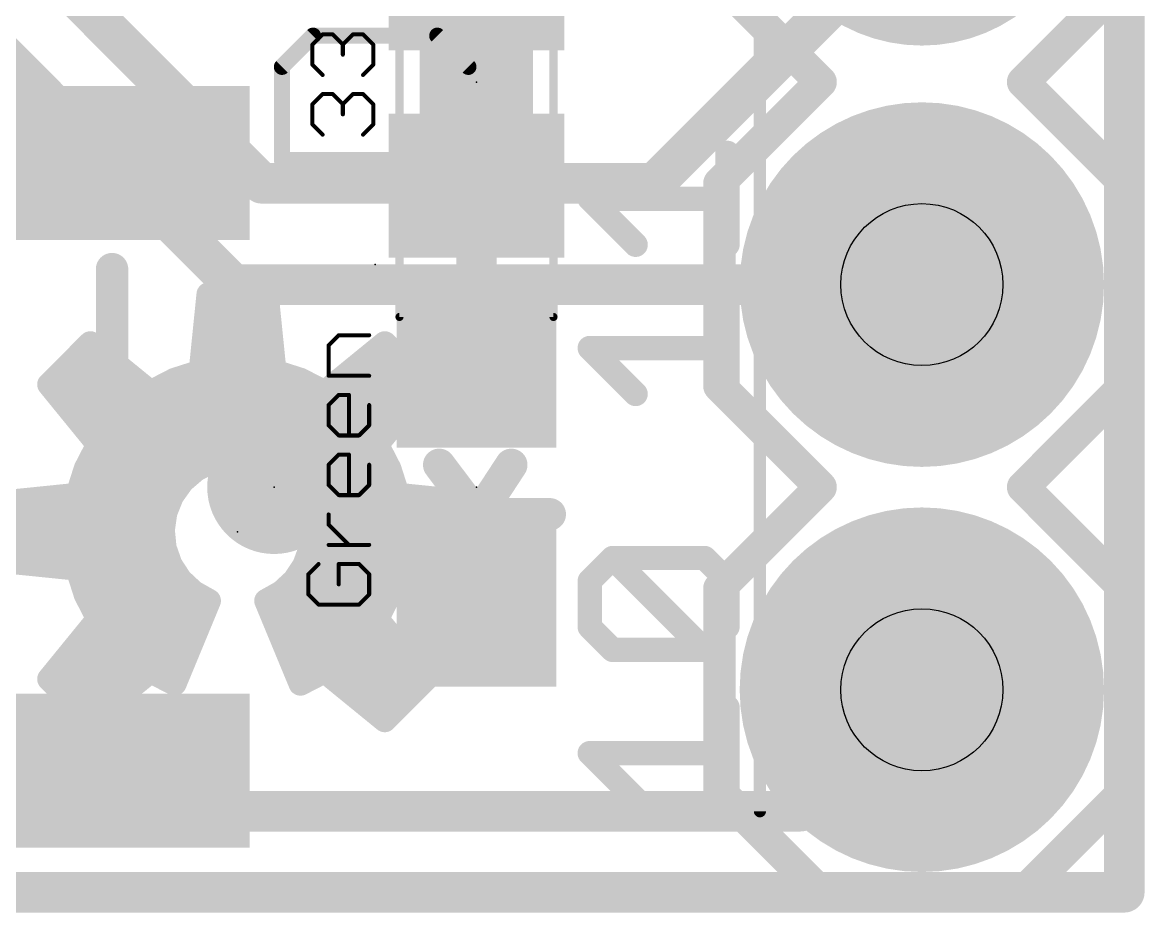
# Model space of a CAD drawing. Extents: x -32 to 75, y -15 to 35.
# Drawn here: x 10.87 to 17.91, y -0.13 to 5.45 of the extents above; entities that cross this region are included whole.
import ezdxf

# ---------------------------------------------------------------- set-up
doc = ezdxf.new("R2010")
doc.units = 0
for name, color, linetype in [('1', 12, 'CONTINUOUS'), ('16', 132, 'CONTINUOUS'), ('17', 110, 'CONTINUOUS'), ('20', 53, 'CONTINUOUS'), ('21', 41, 'CONTINUOUS'), ('22', 40, 'CONTINUOUS'), ('23', 53, 'CONTINUOUS'), ('24', 53, 'CONTINUOUS'), ('25', 253, 'CONTINUOUS'), ('27', 253, 'CONTINUOUS'), ('29', 253, 'CONTINUOUS'), ('30', 253, 'CONTINUOUS'), ('31', 253, 'CONTINUOUS'), ('35', 253, 'CONTINUOUS'), ('39', 12, 'CONTINUOUS'), ('44', 253, 'CONTINUOUS'), ('51', 53, 'CONTINUOUS'), ('52', 253, 'CONTINUOUS')]:
    doc.layers.add(name, color=color, linetype=linetype)

# ---------------------------------------------------------------- blocks, each defined once
blk = doc.blocks.new('RECT')
blk.add_solid([(-0.5, -0.5), (0.5, -0.5), (-0.5, 0.5), (0.5, 0.5)])
blk = doc.blocks.new('ROUNDP')
at = {"const_width": 0.5}
blk.add_lwpolyline([(0, -0.25, 1), (0, 0.25, 1), (0, -0.25)], format="xyb", dxfattribs=at)
blk = doc.blocks.new('PIE')
at = {"const_width": 0.5}
blk.add_lwpolyline([(0, -0.25, 1), (0, 0.25, 1), (0, -0.25)], format="xyb", dxfattribs=at)

msp = doc.modelspace()

# ---------------------------------------------------------------- linework, layer by layer
at = {"layer": '1', "const_width": 0.254}
for points in [[(17.78, 33.02), (17.78, 0)], [(8.89, 4.572), (11.43, 4.572)], [(13.716, 3.29), (13.716, 4.43)], [(17.78, 0), (0, 0)]]:
    msp.add_lwpolyline(points, dxfattribs=at)
at = {"layer": '1', "const_width": 0.127}
for points in [[(11.43, 4.5085, 1), (11.43, 4.6355)], [(13.7795, 4.43, 1), (13.6525, 4.43)], [(13.6525, 3.29, 1), (13.7795, 3.29)], [(17.78, -0.0635, 1), (17.78, 0.0635)], [(17.7165, 0, 1), (17.8435, 0)]]:
    msp.add_lwpolyline(points, format="xyb", dxfattribs=at)
at = {"layer": '16', "const_width": 0.254}
for points in [[(17.78, 33.02), (17.78, 0)], [(14.8336, 4.445), (16.51, 6.1214)], [(12.3698, 4.445), (10.922, 5.8928)], [(10.4394, 5.5626), (12.192, 3.81)], [(12.3698, 4.445), (14.8336, 4.445)], [(12.192, 3.81), (16.51, 3.81)], [(15.748, 0.508), (16.51, 1.27)], [(4.826, 0.508), (15.748, 0.508)], [(17.78, 0), (0, 0)]]:
    msp.add_lwpolyline(points, dxfattribs=at)
at = {"layer": '16', "const_width": 0.127}
for points in [[(12.3698, 4.5085, 1), (12.3698, 4.3815)], [(12.3249, 4.4001, 1), (12.4147, 4.4899)], [(14.7887, 4.4899, 1), (14.8785, 4.4001)], [(14.8336, 4.3815, 1), (14.8336, 4.5085)], [(12.192, 3.8735, 1), (12.192, 3.7465)], [(12.1471, 3.7651, 1), (12.2369, 3.8549)], [(16.51, 3.7465, 1), (16.51, 3.8735)], [(16.5549, 1.2251, 1), (16.4651, 1.3149)], [(15.748, 0.4445, 1), (15.748, 0.5715)], [(15.7031, 0.5529, 1), (15.7929, 0.4631)], [(17.78, -0.0635, 1), (17.78, 0.0635)], [(17.7165, 0, 1), (17.8435, 0)]]:
    msp.add_lwpolyline(points, format="xyb", dxfattribs=at)
at = {"layer": '20', "const_width": 0.2032}
for points in [[(17.78, 0), (17.78, 33.02)], [(0, 0), (17.78, 0)]]:
    msp.add_lwpolyline(points, dxfattribs=at)
at = {"layer": '20', "const_width": 0.1016}
for points in [[(17.78, -0.0508, 1), (17.78, 0.0508)], [(17.7292, 0, 1), (17.8308, 0)]]:
    msp.add_lwpolyline(points, format="xyb", dxfattribs=at)
at = {"layer": '21'}
for points, const_width in [([(16.51, 2.794, 1), (16.51, 4.826, 1), (16.51, 2.794)], 0.254), ([(15.3289, 4.6359, 1), (15.2527, 4.6359)], 0.0762), ([(14.4534, 4.3748, 1), (14.3995, 4.3209)], 0.0762), ([(14.4265, 4.3859, 1), (14.4265, 4.3097)], 0.0762), ([(15.2908, 4.3097, 1), (15.2908, 4.3859)], 0.0762), ([(14.6876, 4.0328, 1), (14.7415, 4.0867)], 0.0762), ([(15.2527, 4.0597, 1), (15.3289, 4.0597)], 0.0762), ([(11.4808, 3.907, 1), (11.3792, 3.907)], 0.1016), ([(15.3289, 3.7004, 1), (15.2527, 3.7004)], 0.0762), ([(14.4534, 3.4393, 1), (14.3995, 3.3854)], 0.0762), ([(14.4265, 3.4504, 1), (14.4265, 3.3742)], 0.0762), ([(15.2908, 3.3742, 1), (15.2908, 3.4504)], 0.0762), ([(14.6876, 3.0973, 1), (14.7415, 3.1511)], 0.0762), ([(15.2527, 3.1242, 1), (15.3289, 3.1242)], 0.0762), ([(13.5228, 2.7106, 1), (13.4416, 2.6494)], 0.1016), ([(13.9769, 2.6522, 1), (13.8919, 2.7078)], 0.1016), ([(13.256, 2.4208, 1), (13.256, 2.3192)], 0.1016), ([(13.716, 2.4208, 1), (13.716, 2.3192)], 0.1016), ([(13.6989, 2.4132, 1), (13.7839, 2.3576)], 0.1016), ([(13.716, 2.3192, 1), (13.716, 2.4208)], 0.1016), ([(14.176, 2.3192, 1), (14.176, 2.4208)], 0.1016), ([(13.6754, 2.3394, 1), (13.7566, 2.4006)], 0.1016), ([(16.51, 0.254, 1), (16.51, 2.286, 1), (16.51, 0.254)], 0.254), ([(14.5975, 2.1229, 1), (14.5436, 2.069)], 0.0762), ([(14.5705, 2.134, 1), (14.5705, 2.0578)], 0.0762), ([(14.5975, 2.069, 1), (14.5436, 2.1229)], 0.0762), ([(15.1737, 2.1229, 1), (15.1198, 2.069)], 0.0762), ([(15.1467, 2.0578, 1), (15.1467, 2.134)], 0.0762), ([(14.3995, 1.9788, 1), (14.4534, 1.9249)], 0.0762), ([(14.4646, 1.9519, 1), (14.3884, 1.9519)], 0.0762), ([(15.3289, 1.9519, 1), (15.2527, 1.9519)], 0.0762), ([(15.2639, 1.9249, 1), (15.3177, 1.9788)], 0.0762), ([(14.4534, 1.6907, 1), (14.3995, 1.6368)], 0.0762), ([(14.3884, 1.6638, 1), (14.4646, 1.6638)], 0.0762), ([(15.2527, 1.6638, 1), (15.3289, 1.6638)], 0.0762), ([(15.3177, 1.6368, 1), (15.2639, 1.6907)], 0.0762), ([(14.5705, 1.5578, 1), (14.5705, 1.4816)], 0.0762), ([(14.5436, 1.4928, 1), (14.5975, 1.5467)], 0.0762), ([(15.1198, 1.5467, 1), (15.1737, 1.4928)], 0.0762), ([(15.1198, 1.4928, 1), (15.1737, 1.5467)], 0.0762), ([(15.1467, 1.4816, 1), (15.1467, 1.5578)], 0.0762), ([(11.3792, 1.397, 1), (11.4808, 1.397)], 0.1016), ([(15.3289, 1.1604, 1), (15.2527, 1.1604)], 0.0762), ([(14.4534, 0.8993, 1), (14.3995, 0.8454)], 0.0762), ([(14.4265, 0.9104, 1), (14.4265, 0.8342)], 0.0762), ([(15.2908, 0.8342, 1), (15.2908, 0.9104)], 0.0762), ([(14.6876, 0.5573, 1), (14.7415, 0.6111)], 0.0762), ([(15.2527, 0.5842, 1), (15.3289, 0.5842)], 0.0762)]:
    msp.add_lwpolyline(points, format="xyb", dxfattribs=dict(at, const_width=const_width))
for points, const_width in [([(15.2908, 4.0597), (15.2908, 4.6359)], 0.1524), ([(14.7146, 4.0597), (14.4265, 4.3478)], 0.1524), ([(14.4265, 4.3478), (15.2908, 4.3478)], 0.1524), ([(11.43, 3.907), (11.43, 1.397)], 0.2032), ([(15.2908, 3.1242), (15.2908, 3.7004)], 0.1524), ([(14.7146, 3.1242), (14.4265, 3.4123)], 0.1524), ([(14.4265, 3.4123), (15.2908, 3.4123)], 0.1524), ([(13.716, 2.37), (13.4822, 2.68)], 0.2032), ([(13.7414, 2.3854), (13.9344, 2.68)], 0.2032), ([(13.256, 2.37), (13.716, 2.37)], 0.2032), ([(14.176, 2.37), (13.716, 2.37)], 0.2032), ([(14.4265, 1.9519), (14.5705, 2.0959)], 0.1524), ([(14.5705, 2.0959), (15.1467, 2.0959)], 0.1524), ([(15.1467, 1.5197), (14.5705, 2.0959)], 0.1524), ([(15.1467, 2.0959), (15.2908, 1.9519)], 0.1524), ([(14.4265, 1.6638), (14.4265, 1.9519)], 0.1524), ([(15.2908, 1.9519), (15.2908, 1.6638)], 0.1524), ([(14.5705, 1.5197), (14.4265, 1.6638)], 0.1524), ([(15.2908, 1.6638), (15.1467, 1.5197)], 0.1524), ([(15.1467, 1.5197), (14.5705, 1.5197)], 0.1524), ([(15.2908, 0.5842), (15.2908, 1.1604)], 0.1524), ([(14.7146, 0.5842), (14.4265, 0.8723)], 0.1524), ([(14.4265, 0.8723), (15.2908, 0.8723)], 0.1524)]:
    msp.add_lwpolyline(points, dxfattribs=dict(at, const_width=const_width))
at = {"layer": '22'}
for points, const_width in [([(15.24, 5.715), (15.875, 5.08)], 0.2032), ([(17.145, 5.08), (17.78, 5.715)], 0.2032), ([(15.24, 4.445), (15.875, 5.08)], 0.2032), ([(17.145, 5.08), (17.78, 4.445)], 0.2032), ([(15.24, 4.445), (15.24, 3.175)], 0.2032), ([(17.78, 3.175), (17.78, 4.445)], 0.2032), ([(11.9854, 3.2655), (12.0346, 3.7494)], 0.15), ([(12.0346, 3.7494), (12.4002, 3.7494)], 0.15), ([(12.4002, 3.7494), (12.4494, 3.2655)], 0.15), ([(12.0194, 3.6), (12.4154, 3.6)], 0.15), ([(12.0042, 3.45), (12.4306, 3.45)], 0.15), ([(11.0354, 3.1841), (11.2939, 3.4426)], 0.15), ([(11.2939, 3.4426), (11.6709, 3.1352)], 0.15), ([(12.7639, 3.1352), (13.1409, 3.4426)], 0.15), ([(13.1409, 3.4426), (13.3994, 3.1841)], 0.15), ([(11.1513, 3.3), (11.4688, 3.3)], 0.15), ([(11.8227, 3.2134), (11.9854, 3.2655)], 0.15), ([(11.9889, 3.3), (12.4459, 3.3)], 0.15), ([(12.4494, 3.2655), (12.6121, 3.2134)], 0.15), ([(12.966, 3.3), (13.2835, 3.3)], 0.15), ([(11.3428, 2.8071), (11.0354, 3.1841)], 0.15), ([(11.6709, 3.1352), (11.8227, 3.2134)], 0.15), ([(12.6121, 3.2134), (12.7639, 3.1352)], 0.15), ([(13.3994, 3.1841), (13.092, 2.8071)], 0.15), ([(15.24, 3.175), (15.875, 2.54)], 0.2032), ([(17.145, 2.54), (17.78, 3.175)], 0.2032), ([(11.0632, 3.15), (11.6527, 3.15)], 0.15), ([(11.6996, 3.15), (12.7352, 3.15)], 0.15), ([(12.782, 3.15), (13.3716, 3.15)], 0.15), ([(11.1855, 3), (13.2493, 3)], 0.15), ([(11.3078, 2.85), (13.127, 2.85)], 0.15), ([(11.2646, 2.6553), (11.3428, 2.8071)], 0.15), ([(13.092, 2.8071), (13.1702, 2.6553)], 0.15), ([(11.2876, 2.7), (12.0553, 2.7)], 0.15), ([(12.0572, 2.701), (11.9571, 2.6502)], 0.15), ([(12.1664, 2.7264), (12.0572, 2.701)], 0.15), ([(12.2786, 2.7252), (12.1664, 2.7264)], 0.15), ([(12.3873, 2.6974), (12.2786, 2.7252)], 0.15), ([(12.3771, 2.7), (13.1472, 2.7)], 0.15), ([(12.4863, 2.6445), (12.3873, 2.6974)], 0.15), ([(11.2125, 2.4926), (11.2646, 2.6553)], 0.15), ([(11.9571, 2.6502), (11.8719, 2.5772)], 0.15), ([(12.5698, 2.5696), (12.4863, 2.6445)], 0.15), ([(13.1702, 2.6553), (13.2223, 2.4926)], 0.15), ([(11.2309, 2.55), (11.8524, 2.55)], 0.15), ([(11.8719, 2.5772), (11.8066, 2.486)], 0.15), ([(12.6332, 2.477), (12.5698, 2.5696)], 0.15), ([(12.5833, 2.55), (13.2039, 2.55)], 0.15), ([(15.24, 1.905), (15.875, 2.54)], 0.2032), ([(17.145, 2.54), (17.78, 1.905)], 0.2032), ([(10.7286, 2.4434), (11.2125, 2.4926)], 0.15), ([(11.8066, 2.486), (11.7647, 2.3819)], 0.15), ([(12.6727, 2.372), (12.6332, 2.477)], 0.15), ([(13.2223, 2.4926), (13.7062, 2.4434)], 0.15), ([(10.7286, 2.4), (11.772, 2.4)], 0.15), ([(12.6622, 2.4), (13.7062, 2.4)], 0.15), ([(13.7062, 2.4434), (13.7062, 2.0778)], 0.15), ([(11.7647, 2.3819), (11.7489, 2.2708)], 0.15), ([(12.6862, 2.2606), (12.6727, 2.372)], 0.15), ([(10.7286, 2.25), (11.7509, 2.25)], 0.15), ([(11.7489, 2.2708), (11.7599, 2.1591)], 0.15), ([(12.6733, 2.1512), (12.6862, 2.2606)], 0.15), ([(12.6849, 2.25), (13.7062, 2.25)], 0.15), ([(11.7599, 2.1591), (11.7971, 2.0533)], 0.15), ([(12.6351, 2.0478), (12.6733, 2.1512)], 0.15), ([(10.7286, 2.1), (11.7806, 2.1)], 0.15), ([(11.2125, 2.0286), (10.7286, 2.0778)], 0.15), ([(11.7971, 2.0533), (11.8584, 1.9593)], 0.15), ([(12.5739, 1.9561), (12.6351, 2.0478)], 0.15), ([(12.6544, 2.1), (13.7062, 2.1)], 0.15), ([(13.7062, 2.0778), (13.2223, 2.0286)], 0.15), ([(11.2646, 1.8659), (11.2125, 2.0286)], 0.15), ([(13.2223, 2.0286), (13.1702, 1.8659)], 0.15), ([(11.2377, 1.95), (11.8683, 1.95)], 0.15), ([(11.8584, 1.9593), (11.9402, 1.8826)], 0.15), ([(12.493, 1.8813), (12.5739, 1.9561)], 0.15), ([(12.5672, 1.95), (13.1971, 1.95)], 0.15), ([(15.24, 1.905), (15.24, 0.635)], 0.2032), ([(17.78, 0.635), (17.78, 1.905)], 0.2032), ([(11.3428, 1.7141), (11.2646, 1.8659)], 0.15), ([(12.038, 1.8275), (11.8227, 1.3078)], 0.15), ([(11.9402, 1.8826), (12.038, 1.8275)], 0.15), ([(12.3968, 1.8275), (12.493, 1.8813)], 0.15), ([(12.6121, 1.3078), (12.3968, 1.8275)], 0.15), ([(13.1702, 1.8659), (13.092, 1.7141)], 0.15), ([(11.2986, 1.8), (12.0266, 1.8)], 0.15), ([(12.4082, 1.8), (13.1363, 1.8)], 0.15), ([(11.0354, 1.3371), (11.3428, 1.7141)], 0.15), ([(13.092, 1.7141), (13.3994, 1.3371)], 0.15), ([(11.2905, 1.65), (11.9645, 1.65)], 0.15), ([(12.4703, 1.65), (13.1443, 1.65)], 0.15), ([(11.1682, 1.5), (11.9023, 1.5)], 0.15), ([(12.5325, 1.5), (13.2666, 1.5)], 0.15), ([(11.2939, 1.0786), (11.0354, 1.3371)], 0.15), ([(11.0459, 1.35), (11.6268, 1.35)], 0.15), ([(11.6709, 1.386), (11.2939, 1.0786)], 0.15), ([(11.8227, 1.3078), (11.6709, 1.386)], 0.15), ([(11.7408, 1.35), (11.8402, 1.35)], 0.15), ([(12.5946, 1.35), (12.694, 1.35)], 0.15), ([(12.7639, 1.386), (12.6121, 1.3078)], 0.15), ([(13.1409, 1.0786), (12.7639, 1.386)], 0.15), ([(12.8081, 1.35), (13.3889, 1.35)], 0.15), ([(13.3994, 1.3371), (13.1409, 1.0786)], 0.15), ([(11.1725, 1.2), (11.4428, 1.2)], 0.15), ([(12.992, 1.2), (13.2623, 1.2)], 0.15), ([(15.24, 0.635), (15.875, 0)], 0.2032), ([(17.145, 0), (17.78, 0.635)], 0.2032), ([(15.875, 0), (17.145, 0)], 0.2032)]:
    msp.add_lwpolyline(points, dxfattribs=dict(at, const_width=const_width))
for points, const_width in [([(15.9109, 5.0441, 1), (15.8391, 5.1159)], 0.1016), ([(15.8391, 5.0441, 1), (15.9109, 5.1159)], 0.1016), ([(17.1809, 5.1159, 1), (17.1091, 5.0441)], 0.1016), ([(17.1091, 5.1159, 1), (17.1809, 5.0441)], 0.1016), ([(15.2908, 4.445, 1), (15.1892, 4.445)], 0.1016), ([(15.2041, 4.4809, 1), (15.2759, 4.4091)], 0.1016), ([(17.8308, 4.445, 1), (17.7292, 4.445)], 0.1016), ([(17.7441, 4.4091, 1), (17.8159, 4.4809)], 0.1016), ([(12.0346, 3.7869, 1), (12.0346, 3.7119)], 0.075), ([(12.0719, 3.7456, 1), (11.9973, 3.7532)], 0.075), ([(12.4375, 3.7532, 1), (12.3629, 3.7456)], 0.075), ([(12.4002, 3.7119, 1), (12.4002, 3.7869)], 0.075), ([(12.0194, 3.6375, 1), (12.0194, 3.5625)], 0.075), ([(12.4154, 3.5625, 1), (12.4154, 3.6375)], 0.075), ([(12.0042, 3.4875, 1), (12.0042, 3.4125)], 0.075), ([(12.4306, 3.4125, 1), (12.4306, 3.4875)], 0.075), ([(11.3176, 3.4717, 1), (11.2702, 3.4135)], 0.075), ([(11.3204, 3.4161, 1), (11.2674, 3.4691)], 0.075), ([(13.1674, 3.4691, 1), (13.1144, 3.4161)], 0.075), ([(13.1646, 3.4135, 1), (13.1172, 3.4717)], 0.075), ([(11.1513, 3.3375, 1), (11.1513, 3.2625)], 0.075), ([(11.4688, 3.2625, 1), (11.4688, 3.3375)], 0.075), ([(11.9889, 3.3375, 1), (11.9889, 3.2625)], 0.075), ([(11.9968, 3.2298, 1), (11.974, 3.3012)], 0.075), ([(12.4608, 3.3012, 1), (12.438, 3.2298)], 0.075), ([(12.4459, 3.2625, 1), (12.4459, 3.3375)], 0.075), ([(12.966, 3.3375, 1), (12.966, 3.2625)], 0.075), ([(13.2835, 3.2625, 1), (13.2835, 3.3375)], 0.075), ([(11.0645, 3.2078, 1), (11.0063, 3.1604)], 0.075), ([(11.0089, 3.2106, 1), (11.0619, 3.1576)], 0.075), ([(11.8113, 3.2491, 1), (11.8342, 3.1777)], 0.075), ([(11.8399, 3.1801, 1), (11.8056, 3.2468)], 0.075), ([(11.9481, 3.2693, 1), (12.0227, 3.2617)], 0.075), ([(12.4121, 3.2617, 1), (12.4867, 3.2693)], 0.075), ([(12.6292, 3.2468, 1), (12.5949, 3.1801)], 0.075), ([(12.6006, 3.1777, 1), (12.6235, 3.2491)], 0.075), ([(13.4285, 3.1604, 1), (13.3703, 3.2078)], 0.075), ([(13.3729, 3.1576, 1), (13.4259, 3.2106)], 0.075), ([(15.2759, 3.2109, 1), (15.2041, 3.1391)], 0.1016), ([(17.8159, 3.1391, 1), (17.7441, 3.2109)], 0.1016), ([(11.0632, 3.1875, 1), (11.0632, 3.1125)], 0.075), ([(11.6537, 3.1685, 1), (11.6881, 3.1019)], 0.075), ([(11.6472, 3.1061, 1), (11.6946, 3.1643)], 0.075), ([(11.6527, 3.1125, 1), (11.6527, 3.1875)], 0.075), ([(11.6996, 3.1875, 1), (11.6996, 3.1125)], 0.075), ([(12.7402, 3.1643, 1), (12.7876, 3.1061)], 0.075), ([(12.7352, 3.1125, 1), (12.7352, 3.1875)], 0.075), ([(12.782, 3.1875, 1), (12.782, 3.1125)], 0.075), ([(12.7467, 3.1019, 1), (12.7811, 3.1685)], 0.075), ([(13.3716, 3.1125, 1), (13.3716, 3.1875)], 0.075), ([(15.1892, 3.175, 1), (15.2908, 3.175)], 0.1016), ([(17.7292, 3.175, 1), (17.8308, 3.175)], 0.1016), ([(11.1855, 3.0375, 1), (11.1855, 2.9625)], 0.075), ([(13.2493, 2.9625, 1), (13.2493, 3.0375)], 0.075), ([(11.3078, 2.8875, 1), (11.3078, 2.8125)], 0.075), ([(13.127, 2.8125, 1), (13.127, 2.8875)], 0.075), ([(11.3761, 2.7899, 1), (11.3095, 2.8243)], 0.075), ([(11.3137, 2.7834, 1), (11.3719, 2.8308)], 0.075), ([(13.1253, 2.8243, 1), (13.0587, 2.7899)], 0.075), ([(13.0629, 2.8308, 1), (13.1211, 2.7834)], 0.075), ([(11.2876, 2.7375, 1), (11.2876, 2.6625)], 0.075), ([(12.0486, 2.7375, 1), (12.0657, 2.6644)], 0.075), ([(12.0741, 2.6675, 1), (12.0402, 2.7344)], 0.075), ([(12.0553, 2.6625, 1), (12.0553, 2.7375)], 0.075), ([(12.1668, 2.7639, 1), (12.166, 2.6889)], 0.075), ([(12.1749, 2.6899, 1), (12.1579, 2.763)], 0.075), ([(12.2879, 2.7615, 1), (12.2693, 2.6889)], 0.075), ([(12.2782, 2.6877, 1), (12.279, 2.7627)], 0.075), ([(12.3771, 2.7375, 1), (12.3771, 2.6625)], 0.075), ([(12.405, 2.7304, 1), (12.3696, 2.6643)], 0.075), ([(12.378, 2.661, 1), (12.3966, 2.7337)], 0.075), ([(13.1472, 2.6625, 1), (13.1472, 2.7375)], 0.075), ([(11.2312, 2.6724, 1), (11.2979, 2.6381)], 0.075), ([(11.3003, 2.6438, 1), (11.2289, 2.6667)], 0.075), ([(11.9401, 2.6837, 1), (11.974, 2.6168)], 0.075), ([(11.9815, 2.6218, 1), (11.9327, 2.6787)], 0.075), ([(12.5113, 2.6724, 1), (12.4613, 2.6166)], 0.075), ([(12.4686, 2.6114, 1), (12.504, 2.6776)], 0.075), ([(13.2059, 2.6667, 1), (13.1345, 2.6438)], 0.075), ([(13.1369, 2.6381, 1), (13.2036, 2.6724)], 0.075), ([(11.2309, 2.5875, 1), (11.2309, 2.5125)], 0.075), ([(11.8475, 2.6056, 1), (11.8963, 2.5487)], 0.075), ([(11.9024, 2.5553, 1), (11.8414, 2.599)], 0.075), ([(11.8524, 2.5125, 1), (11.8524, 2.5875)], 0.075), ([(12.6008, 2.5908, 1), (12.5389, 2.5484)], 0.075), ([(12.5448, 2.5417, 1), (12.5949, 2.5975)], 0.075), ([(12.5833, 2.5875, 1), (12.5833, 2.5125)], 0.075), ([(13.2039, 2.5125, 1), (13.2039, 2.5875)], 0.075), ([(15.9109, 2.5041, 1), (15.8391, 2.5759)], 0.1016), ([(15.8391, 2.5041, 1), (15.9109, 2.5759)], 0.1016), ([(17.1809, 2.5759, 1), (17.1091, 2.5041)], 0.1016), ([(17.1091, 2.5759, 1), (17.1809, 2.5041)], 0.1016), ([(11.1768, 2.504, 1), (11.2482, 2.4812)], 0.075), ([(11.2163, 2.4553, 1), (11.2087, 2.5299)], 0.075), ([(11.7761, 2.5078, 1), (11.837, 2.4641)], 0.075), ([(11.8413, 2.472, 1), (11.7718, 2.5)], 0.075), ([(12.6683, 2.4902, 1), (12.5981, 2.4638)], 0.075), ([(12.6023, 2.4558, 1), (12.6642, 2.4982)], 0.075), ([(13.2261, 2.5299, 1), (13.2185, 2.4553)], 0.075), ([(13.1866, 2.4812, 1), (13.258, 2.504)], 0.075), ([(11.772, 2.3625, 1), (11.772, 2.4375)], 0.075), ([(12.6622, 2.4375, 1), (12.6622, 2.3625)], 0.075), ([(13.7437, 2.4434, 1), (13.6687, 2.4434)], 0.075), ([(13.7024, 2.4061, 1), (13.71, 2.4807)], 0.075), ([(13.7062, 2.3625, 1), (13.7062, 2.4375)], 0.075), ([(11.7299, 2.3958, 1), (11.7995, 2.3679)], 0.075), ([(11.8019, 2.3766, 1), (11.7276, 2.3872)], 0.075), ([(12.71, 2.3765, 1), (12.6355, 2.3675)], 0.075), ([(12.6377, 2.3588, 1), (12.7078, 2.3852)], 0.075), ([(11.7862, 2.2744, 1), (11.7115, 2.2671)], 0.075), ([(11.7509, 2.2125, 1), (11.7509, 2.2875)], 0.075), ([(12.6849, 2.2875, 1), (12.6849, 2.2125)], 0.075), ([(12.7234, 2.2562, 1), (12.649, 2.265)], 0.075), ([(13.7062, 2.2125, 1), (13.7062, 2.2875)], 0.075), ([(11.7117, 2.2761, 1), (11.786, 2.2655)], 0.075), ([(12.649, 2.2561, 1), (12.7234, 2.2651)], 0.075), ([(11.7952, 2.1716, 1), (11.7245, 2.1467)], 0.075), ([(11.7225, 2.1554, 1), (11.7972, 2.1628)], 0.075), ([(12.636, 2.1556, 1), (12.7105, 2.1468)], 0.075), ([(12.7084, 2.1382, 1), (12.6381, 2.1641)], 0.075), ([(11.8285, 2.0737, 1), (11.7656, 2.0328)], 0.075), ([(11.7806, 2.0625, 1), (11.7806, 2.1375)], 0.075), ([(12.6663, 2.0269, 1), (12.6039, 2.0686)], 0.075), ([(12.6544, 2.1375, 1), (12.6544, 2.0625)], 0.075), ([(13.6687, 2.0778, 1), (13.7437, 2.0778)], 0.075), ([(13.71, 2.0405, 1), (13.7024, 2.1151)], 0.075), ([(13.7062, 2.0625, 1), (13.7062, 2.1375)], 0.075), ([(11.2482, 2.04, 1), (11.1768, 2.0172)], 0.075), ([(11.2087, 1.9913, 1), (11.2163, 2.0659)], 0.075), ([(11.7617, 2.0408, 1), (11.8324, 2.0657)], 0.075), ([(12.5999, 2.0607, 1), (12.6703, 2.0348)], 0.075), ([(13.2185, 2.0659, 1), (13.2261, 1.9913)], 0.075), ([(13.258, 2.0172, 1), (13.1866, 2.04)], 0.075), ([(11.2377, 1.9875, 1), (11.2377, 1.9125)], 0.075), ([(11.884, 1.9866, 1), (11.8327, 1.9319)], 0.075), ([(11.8269, 1.9388, 1), (11.8898, 1.9798)], 0.075), ([(11.8683, 1.9125, 1), (11.8683, 1.9875)], 0.075), ([(12.5672, 1.9875, 1), (12.5672, 1.9125)], 0.075), ([(12.5427, 1.977, 1), (12.6051, 1.9353)], 0.075), ([(12.5993, 1.9286, 1), (12.5484, 1.9837)], 0.075), ([(13.1971, 1.9125, 1), (13.1971, 1.9875)], 0.075), ([(15.2908, 1.905, 1), (15.1892, 1.905)], 0.1016), ([(15.2041, 1.9409, 1), (15.2759, 1.8691)], 0.1016), ([(17.8308, 1.905, 1), (17.7292, 1.905)], 0.1016), ([(17.7441, 1.8691, 1), (17.8159, 1.9409)], 0.1016), ([(11.2979, 1.8831, 1), (11.2312, 1.8488)], 0.075), ([(11.2289, 1.8545, 1), (11.3003, 1.8774)], 0.075), ([(11.9586, 1.9152, 1), (11.9218, 1.8499)], 0.075), ([(11.9146, 1.8552, 1), (11.9659, 1.9099)], 0.075), ([(12.0726, 1.8131, 1), (12.0034, 1.8419)], 0.075), ([(12.4314, 1.8419, 1), (12.3622, 1.8131)], 0.075), ([(12.4675, 1.9089, 1), (12.5184, 1.8538)], 0.075), ([(12.5113, 1.8486, 1), (12.4746, 1.9141)], 0.075), ([(13.1345, 1.8774, 1), (13.2059, 1.8545)], 0.075), ([(13.2036, 1.8488, 1), (13.1369, 1.8831)], 0.075), ([(11.2986, 1.8375, 1), (11.2986, 1.7625)], 0.075), ([(12.0196, 1.7948, 1), (12.0564, 1.8602)], 0.075), ([(12.0266, 1.7625, 1), (12.0266, 1.8375)], 0.075), ([(12.3785, 1.8602, 1), (12.4151, 1.7948)], 0.075), ([(12.4082, 1.8375, 1), (12.4082, 1.7625)], 0.075), ([(13.1363, 1.7625, 1), (13.1363, 1.8375)], 0.075), ([(11.3095, 1.6969, 1), (11.3761, 1.7313)], 0.075), ([(11.3719, 1.6904, 1), (11.3137, 1.7378)], 0.075), ([(13.1211, 1.7378, 1), (13.0629, 1.6904)], 0.075), ([(13.0587, 1.7313, 1), (13.1253, 1.6969)], 0.075), ([(11.2905, 1.6875, 1), (11.2905, 1.6125)], 0.075), ([(11.9645, 1.6125, 1), (11.9645, 1.6875)], 0.075), ([(12.4703, 1.6875, 1), (12.4703, 1.6125)], 0.075), ([(13.1443, 1.6125, 1), (13.1443, 1.6875)], 0.075), ([(11.1682, 1.5375, 1), (11.1682, 1.4625)], 0.075), ([(11.9023, 1.4625, 1), (11.9023, 1.5375)], 0.075), ([(12.5325, 1.5375, 1), (12.5325, 1.4625)], 0.075), ([(13.2666, 1.4625, 1), (13.2666, 1.5375)], 0.075), ([(11.0619, 1.3636, 1), (11.0089, 1.3106)], 0.075), ([(11.0459, 1.3875, 1), (11.0459, 1.3125)], 0.075), ([(11.6268, 1.3125, 1), (11.6268, 1.3875)], 0.075), ([(11.6881, 1.4193, 1), (11.6537, 1.3527)], 0.075), ([(11.6946, 1.3569, 1), (11.6472, 1.4151)], 0.075), ([(11.7408, 1.3875, 1), (11.7408, 1.3125)], 0.075), ([(11.8402, 1.3125, 1), (11.8402, 1.3875)], 0.075), ([(12.5946, 1.3875, 1), (12.5946, 1.3125)], 0.075), ([(12.694, 1.3125, 1), (12.694, 1.3875)], 0.075), ([(12.7876, 1.4151, 1), (12.7402, 1.3569)], 0.075), ([(12.7811, 1.3527, 1), (12.7467, 1.4193)], 0.075), ([(12.8081, 1.3875, 1), (12.8081, 1.3125)], 0.075), ([(13.4259, 1.3106, 1), (13.3729, 1.3636)], 0.075), ([(13.3889, 1.3125, 1), (13.3889, 1.3875)], 0.075), ([(11.0063, 1.3608, 1), (11.0645, 1.3134)], 0.075), ([(11.7881, 1.3222, 1), (11.8573, 1.2934)], 0.075), ([(11.8055, 1.2745, 1), (11.8399, 1.3411)], 0.075), ([(12.5949, 1.3411, 1), (12.6293, 1.2745)], 0.075), ([(12.5775, 1.2934, 1), (12.6467, 1.3222)], 0.075), ([(13.3703, 1.3134, 1), (13.4285, 1.3608)], 0.075), ([(11.1725, 1.2375, 1), (11.1725, 1.1625)], 0.075), ([(11.4428, 1.1625, 1), (11.4428, 1.2375)], 0.075), ([(12.992, 1.2375, 1), (12.992, 1.1625)], 0.075), ([(13.2623, 1.1625, 1), (13.2623, 1.2375)], 0.075), ([(11.2702, 1.1077, 1), (11.3176, 1.0495)], 0.075), ([(11.2674, 1.0521, 1), (11.3204, 1.1051)], 0.075), ([(13.1144, 1.1051, 1), (13.1674, 1.0521)], 0.075), ([(13.1172, 1.0495, 1), (13.1646, 1.1077)], 0.075), ([(15.2759, 0.6709, 1), (15.2041, 0.5991)], 0.1016), ([(17.8159, 0.5991, 1), (17.7441, 0.6709)], 0.1016), ([(15.1892, 0.635, 1), (15.2908, 0.635)], 0.1016), ([(17.7292, 0.635, 1), (17.8308, 0.635)], 0.1016), ([(15.875, 0.0508, 1), (15.875, -0.0508)], 0.1016), ([(15.8391, -0.0359, 1), (15.9109, 0.0359)], 0.1016), ([(17.1091, 0.0359, 1), (17.1809, -0.0359)], 0.1016), ([(17.145, -0.0508, 1), (17.145, 0.0508)], 0.1016)]:
    msp.add_lwpolyline(points, format="xyb", dxfattribs=dict(at, const_width=const_width))
at = {"layer": '23'}
for p in [(13.716, 5.08), (12.446, 2.54), (13.716, 2.54)]:
    msp.add_point(p, dxfattribs=at)
at = {"layer": '24'}
for p in [(13.081, 3.937), (12.2174, 2.2606)]:
    msp.add_point(p, dxfattribs=at)
at = {"layer": '25', "const_width": 0.1016}
for points in [[(12.6907, 5.3704), (12.4958, 5.1755)], [(13.4703, 5.3704), (12.6907, 5.3704)], [(13.6652, 5.1755), (13.4703, 5.3704)], [(12.4958, 5.1755), (12.4958, 4.5908)], [(13.6652, 4.5908), (13.6652, 5.1755)], [(12.4958, 4.5908), (13.6652, 4.5908)]]:
    msp.add_lwpolyline(points, dxfattribs=at)
at = {"layer": '25', "const_width": 0.0508}
for points in [[(12.6907, 5.3958, 1), (12.6907, 5.345)], [(12.7087, 5.3524, 1), (12.6727, 5.3884)], [(13.4883, 5.3884, 1), (13.4523, 5.3524)], [(13.4703, 5.345, 1), (13.4703, 5.3958)], [(12.4778, 5.1935, 1), (12.5138, 5.1575)], [(12.5212, 5.1755, 1), (12.4704, 5.1755)], [(13.6906, 5.1755, 1), (13.6398, 5.1755)], [(13.6472, 5.1575, 1), (13.6832, 5.1935)], [(12.4958, 4.6162, 1), (12.4958, 4.5654)], [(12.4704, 4.5908, 1), (12.5212, 4.5908)], [(13.6398, 4.5908, 1), (13.6906, 4.5908)], [(13.6652, 4.5654, 1), (13.6652, 4.6162)]]:
    msp.add_lwpolyline(points, format="xyb", dxfattribs=at)
at = {"layer": '27', "const_width": 0.0254}
for points in [[(12.687, 5.3152), (12.7505, 5.3787)], [(12.7505, 5.3787), (12.8141, 5.3787)], [(12.8141, 5.3787), (12.8776, 5.3152)], [(12.8776, 5.3152), (12.9412, 5.3787)], [(12.9412, 5.3787), (13.0047, 5.3787)], [(13.0047, 5.3787), (13.0683, 5.3152)], [(12.687, 5.1881), (12.687, 5.3152)], [(12.8776, 5.3152), (12.8776, 5.2516)], [(13.0683, 5.3152), (13.0683, 5.1881)], [(12.7505, 5.1245), (12.687, 5.1881)], [(13.0683, 5.1881), (13.0047, 5.1245)], [(12.687, 4.941), (12.7505, 5.0045)], [(12.7505, 5.0045), (12.8141, 5.0045)], [(12.8141, 5.0045), (12.8776, 4.941)], [(12.8776, 4.941), (12.9412, 5.0045)], [(12.9412, 5.0045), (13.0047, 5.0045)], [(13.0047, 5.0045), (13.0683, 4.941)], [(12.687, 4.8139), (12.687, 4.941)], [(12.8776, 4.941), (12.8776, 4.8774)], [(13.0683, 4.941), (13.0683, 4.8139)], [(12.7505, 4.7503), (12.687, 4.8139)], [(13.0683, 4.8139), (13.0047, 4.7503)], [(12.7887, 3.429), (12.8522, 3.4926)], [(12.8522, 3.4926), (13.0429, 3.4926)], [(12.7887, 3.2384), (12.7887, 3.429)], [(13.0429, 3.2384), (12.7887, 3.2384)], [(12.7887, 3.0548), (12.8522, 3.1184)], [(12.8522, 3.1184), (12.9158, 3.1184)], [(12.9158, 3.1184), (12.9158, 2.8641)], [(12.7887, 2.9277), (12.7887, 3.0548)], [(13.0429, 3.0548), (13.0429, 2.9277)], [(12.8522, 2.8641), (12.7887, 2.9277)], [(13.0429, 2.9277), (12.9793, 2.8641)], [(12.9793, 2.8641), (12.8522, 2.8641)], [(12.7887, 2.6806), (12.8522, 2.7442)], [(12.8522, 2.7442), (12.9158, 2.7442)], [(12.9158, 2.7442), (12.9158, 2.4899)], [(12.7887, 2.5535), (12.7887, 2.6806)], [(13.0429, 2.6806), (13.0429, 2.5535)], [(12.8522, 2.4899), (12.7887, 2.5535)], [(13.0429, 2.5535), (12.9793, 2.4899)], [(12.9793, 2.4899), (12.8522, 2.4899)], [(12.7887, 2.3052), (12.7887, 2.3688)], [(12.9158, 2.1781), (12.7887, 2.3052)], [(13.0429, 2.1781), (12.7887, 2.1781)], [(12.7251, 2.0581), (12.6616, 1.9946)], [(12.9793, 2.0581), (12.8522, 2.0581)], [(12.8522, 2.0581), (12.8522, 1.931)], [(13.0429, 1.9946), (12.9793, 2.0581)], [(12.6616, 1.9946), (12.6616, 1.8675)], [(13.0429, 1.8675), (13.0429, 1.9946)], [(12.6616, 1.8675), (12.7251, 1.8039)], [(12.9793, 1.8039), (13.0429, 1.8675)], [(12.7251, 1.8039), (12.9793, 1.8039)]]:
    msp.add_lwpolyline(points, dxfattribs=at)
at = {"layer": '27', "const_width": 0.0127}
for points in [[(12.7505, 5.3851, 1), (12.7505, 5.3724)], [(12.755, 5.3742, 1), (12.746, 5.3832)], [(12.8186, 5.3832, 1), (12.8096, 5.3742)], [(12.8141, 5.3724, 1), (12.8141, 5.3851)], [(12.9412, 5.3851, 1), (12.9412, 5.3724)], [(12.9457, 5.3742, 1), (12.9367, 5.3832)], [(13.0092, 5.3832, 1), (13.0003, 5.3742)], [(13.0047, 5.3724, 1), (13.0047, 5.3851)], [(12.6933, 5.3152, 1), (12.6806, 5.3152)], [(12.6825, 5.3197, 1), (12.6915, 5.3107)], [(12.884, 5.3152, 1), (12.8713, 5.3152)], [(12.8731, 5.3197, 1), (12.8821, 5.3107)], [(12.8731, 5.3107, 1), (12.8821, 5.3197)], [(13.0747, 5.3152, 1), (13.062, 5.3152)], [(13.0638, 5.3107, 1), (13.0728, 5.3197)], [(12.8713, 5.2516, 1), (12.884, 5.2516)], [(12.6806, 5.1881, 1), (12.6933, 5.1881)], [(12.6915, 5.1925, 1), (12.6825, 5.1836)], [(13.062, 5.1881, 1), (13.0747, 5.1881)], [(13.0728, 5.1836, 1), (13.0638, 5.1925)], [(12.746, 5.12, 1), (12.755, 5.129)], [(13.0003, 5.129, 1), (13.0092, 5.12)], [(12.7505, 5.0109, 1), (12.7505, 4.9982)], [(12.755, 5, 1), (12.746, 5.009)], [(12.8186, 5.009, 1), (12.8096, 5)], [(12.8141, 4.9982, 1), (12.8141, 5.0109)], [(12.9412, 5.0109, 1), (12.9412, 4.9982)], [(12.9457, 5, 1), (12.9367, 5.009)], [(13.0092, 5.009, 1), (13.0003, 5)], [(13.0047, 4.9982, 1), (13.0047, 5.0109)], [(12.6933, 4.941, 1), (12.6806, 4.941)], [(12.6825, 4.9455, 1), (12.6915, 4.9365)], [(12.884, 4.941, 1), (12.8713, 4.941)], [(12.8731, 4.9455, 1), (12.8821, 4.9365)], [(12.8731, 4.9365, 1), (12.8821, 4.9455)], [(13.0747, 4.941, 1), (13.062, 4.941)], [(13.0638, 4.9365, 1), (13.0728, 4.9455)], [(12.8713, 4.8774, 1), (12.884, 4.8774)], [(12.6806, 4.8139, 1), (12.6933, 4.8139)], [(12.6915, 4.8183, 1), (12.6825, 4.8094)], [(13.062, 4.8139, 1), (13.0747, 4.8139)], [(13.0728, 4.8094, 1), (13.0638, 4.8183)], [(12.746, 4.7458, 1), (12.755, 4.7548)], [(13.0003, 4.7548, 1), (13.0092, 4.7458)], [(12.8522, 3.4989, 1), (12.8522, 3.4862)], [(12.8567, 3.4881, 1), (12.8477, 3.4971)], [(13.0429, 3.4862, 1), (13.0429, 3.4989)], [(12.795, 3.429, 1), (12.7823, 3.429)], [(12.7842, 3.4335, 1), (12.7932, 3.4245)], [(12.7823, 3.2384, 1), (12.795, 3.2384)], [(12.7887, 3.2447, 1), (12.7887, 3.232)], [(13.0429, 3.232, 1), (13.0429, 3.2447)], [(12.8522, 3.1247, 1), (12.8522, 3.112)], [(12.8567, 3.1139, 1), (12.8477, 3.1229)], [(12.9221, 3.1184, 1), (12.9094, 3.1184)], [(12.9158, 3.112, 1), (12.9158, 3.1247)], [(12.795, 3.0548, 1), (12.7823, 3.0548)], [(12.7842, 3.0593, 1), (12.7932, 3.0503)], [(13.0493, 3.0548, 1), (13.0366, 3.0548)], [(12.7823, 2.9277, 1), (12.795, 2.9277)], [(12.7932, 2.9322, 1), (12.7842, 2.9232)], [(13.0366, 2.9277, 1), (13.0493, 2.9277)], [(13.0474, 2.9232, 1), (13.0384, 2.9322)], [(12.8522, 2.8705, 1), (12.8522, 2.8578)], [(12.8477, 2.8597, 1), (12.8567, 2.8686)], [(12.9094, 2.8641, 1), (12.9221, 2.8641)], [(12.9749, 2.8686, 1), (12.9838, 2.8597)], [(12.9793, 2.8578, 1), (12.9793, 2.8705)], [(12.8522, 2.7505, 1), (12.8522, 2.7378)], [(12.8567, 2.7397, 1), (12.8477, 2.7486)], [(12.9221, 2.7442, 1), (12.9094, 2.7442)], [(12.9158, 2.7378, 1), (12.9158, 2.7505)], [(12.795, 2.6806, 1), (12.7823, 2.6806)], [(12.7842, 2.6851, 1), (12.7932, 2.6761)], [(13.0493, 2.6806, 1), (13.0366, 2.6806)], [(12.7823, 2.5535, 1), (12.795, 2.5535)], [(12.7932, 2.558, 1), (12.7842, 2.549)], [(13.0366, 2.5535, 1), (13.0493, 2.5535)], [(13.0474, 2.549, 1), (13.0384, 2.558)], [(12.8522, 2.4963, 1), (12.8522, 2.4836)], [(12.8477, 2.4855, 1), (12.8567, 2.4944)], [(12.9094, 2.4899, 1), (12.9221, 2.4899)], [(12.9749, 2.4944, 1), (12.9838, 2.4855)], [(12.9793, 2.4836, 1), (12.9793, 2.4963)], [(12.795, 2.3688, 1), (12.7823, 2.3688)], [(12.7823, 2.3052, 1), (12.795, 2.3052)], [(12.7932, 2.3097, 1), (12.7842, 2.3007)], [(12.7887, 2.1845, 1), (12.7887, 2.1718)], [(12.9113, 2.1736, 1), (12.9203, 2.1826)], [(13.0429, 2.1718, 1), (13.0429, 2.1845)], [(12.7296, 2.0536, 1), (12.7206, 2.0626)], [(12.8522, 2.0645, 1), (12.8522, 2.0518)], [(12.8586, 2.0581, 1), (12.8459, 2.0581)], [(12.9838, 2.0626, 1), (12.9749, 2.0536)], [(12.9793, 2.0518, 1), (12.9793, 2.0645)], [(12.6679, 1.9946, 1), (12.6552, 1.9946)], [(12.6571, 1.9991, 1), (12.6661, 1.9901)], [(13.0493, 1.9946, 1), (13.0366, 1.9946)], [(13.0384, 1.9901, 1), (13.0474, 1.9991)], [(12.8459, 1.931, 1), (12.8586, 1.931)], [(12.6661, 1.8719, 1), (12.6571, 1.863)], [(12.6552, 1.8675, 1), (12.6679, 1.8675)], [(13.0366, 1.8675, 1), (13.0493, 1.8675)], [(13.0474, 1.863, 1), (13.0384, 1.8719)], [(12.7251, 1.8103, 1), (12.7251, 1.7975)], [(12.7206, 1.7994, 1), (12.7296, 1.8084)], [(12.9749, 1.8084, 1), (12.9838, 1.7994)], [(12.9793, 1.7975, 1), (12.9793, 1.8103)]]:
    msp.add_lwpolyline(points, format="xyb", dxfattribs=at)
at = {"layer": '39', "const_width": 0.0508}
for points in [[(13.233, 3.607), (13.233, 6.553)], [(14.199, 6.553), (14.199, 3.607)], [(14.199, 3.607), (13.233, 3.607)]]:
    msp.add_lwpolyline(points, dxfattribs=at)
at = {"layer": '39', "const_width": 0.0254}
for points in [[(13.233, 3.6197, 1), (13.233, 3.5943)], [(13.2203, 3.607, 1), (13.2457, 3.607)], [(14.1863, 3.607, 1), (14.2117, 3.607)], [(14.199, 3.5943, 1), (14.199, 3.6197)]]:
    msp.add_lwpolyline(points, format="xyb", dxfattribs=at)
at = {"layer": '44'}
for centre in [(16.51, 3.81), (16.51, 1.27)]:
    msp.add_circle(centre, 0.508, dxfattribs=at)
at = {"layer": '51'}
for points, const_width in [([(15.494, 0.508), (15.494, 29.21)], 0.0762), ([(13.492, 4.835), (13.492, 5.325)], 0.1524), ([(13.94, 5.325), (13.94, 4.835)], 0.1524), ([(10.43, 5.207), (11.43, 4.207)], 0.2032), ([(11.43, 1.127), (10.43, 0.127)], 0.2032)]:
    msp.add_lwpolyline(points, dxfattribs=dict(at, const_width=const_width))
for points, const_width in [([(13.5301, 5.325, 1), (13.4539, 5.325)], 0.0762), ([(13.9781, 5.325, 1), (13.9019, 5.325)], 0.0762), ([(13.4539, 4.835, 1), (13.5301, 4.835)], 0.0762), ([(13.9019, 4.835, 1), (13.9781, 4.835)], 0.0762), ([(11.3941, 4.1711, 1), (11.4659, 4.2429)], 0.1016), ([(11.4659, 1.0911, 1), (11.3941, 1.1629)], 0.1016), ([(15.475, 0.508, 1), (15.5131, 0.508)], 0.0381)]:
    msp.add_lwpolyline(points, format="xyb", dxfattribs=dict(at, const_width=const_width))

# ---------------------------------------------------------------- block references
at = {"layer": '1'}
for p, xscale, yscale, rotation in [((13.716, 5.73), 0.7, 0.9, 270), ((11.43, 4.572), 0.762, 1.524, 270), ((13.716, 4.43), 0.7, 0.9, 270), ((13.716, 3.29), 0.8, 0.8, 180), ((13.716, 1.79), 0.8, 0.8, 180), ((11.43, 0.762), 0.762, 1.524, 270)]:
    msp.add_blockref('RECT', p, dxfattribs=dict(at, xscale=xscale, yscale=yscale, rotation=rotation))
at = {"layer": '1', "xscale": 0.635, "yscale": 0.635}
msp.add_blockref('PIE', (12.446, 2.54), dxfattribs=at)
at = {"layer": '17', "xscale": 1.8796, "yscale": 1.8796, "rotation": 180}
for p in [(16.51, 6.35), (16.51, 6.35), (16.51, 3.81), (16.51, 3.81), (16.51, 1.27), (16.51, 1.27)]:
    msp.add_blockref('ROUNDP', p, dxfattribs=at)
at = {"layer": '21', "xscale": 0.4064, "yscale": 0.7112, "rotation": 270}
msp.add_blockref('RECT', (13.716, 5.08), dxfattribs=at)
at = {"layer": '29'}
for name, p, xscale, yscale, rotation in [('ROUNDP', (16.51, 6.35), 2.0828, 2.0828, 180), ('RECT', (13.716, 5.73), 0.9032, 1.1032, 270), ('RECT', (11.43, 4.572), 0.9652, 1.7272, 270), ('RECT', (13.716, 4.43), 0.9032, 1.1032, 270), ('ROUNDP', (16.51, 3.81), 2.0828, 2.0828, 180), ('RECT', (13.716, 3.29), 1.0032, 1.0032, 180), ('RECT', (13.716, 1.79), 1.0032, 1.0032, 180), ('ROUNDP', (16.51, 1.27), 2.0828, 2.0828, 180), ('RECT', (11.43, 0.762), 0.9652, 1.7272, 270)]:
    msp.add_blockref(name, p, dxfattribs=dict(at, xscale=xscale, yscale=yscale, rotation=rotation))
at = {"layer": '29', "xscale": 0.8382, "yscale": 0.8382}
msp.add_blockref('PIE', (12.446, 2.54), dxfattribs=at)
at = {"layer": '30', "xscale": 2.0828, "yscale": 2.0828, "rotation": 180}
for p in [(16.51, 6.35), (16.51, 3.81), (16.51, 1.27)]:
    msp.add_blockref('ROUNDP', p, dxfattribs=at)
at = {"layer": '31'}
for p, xscale, yscale, rotation in [((13.716, 5.73), 0.7, 0.9, 270), ((11.43, 4.572), 0.762, 1.524, 270), ((13.716, 4.43), 0.7, 0.9, 270), ((13.716, 3.29), 0.8, 0.8, 180), ((13.716, 1.79), 0.8, 0.8, 180), ((11.43, 0.762), 0.762, 1.524, 270)]:
    msp.add_blockref('RECT', p, dxfattribs=dict(at, xscale=xscale, yscale=yscale, rotation=rotation))
at = {"layer": '35', "xscale": 0.3998, "yscale": 0.6, "rotation": 270}
msp.add_blockref('RECT', (13.716, 5.08), dxfattribs=at)
at = {"layer": '51', "xscale": 0.3, "yscale": 0.5999, "rotation": 270}
for p in [(13.7111, 5.484), (13.7111, 4.6712)]:
    msp.add_blockref('RECT', p, dxfattribs=at)
at = {"layer": '52', "xscale": 0.508, "yscale": 0.508, "rotation": 270}
for p in [(16.51, 3.81), (16.51, 1.27)]:
    msp.add_blockref('RECT', p, dxfattribs=at)

doc.saveas('drawing.dxf')
